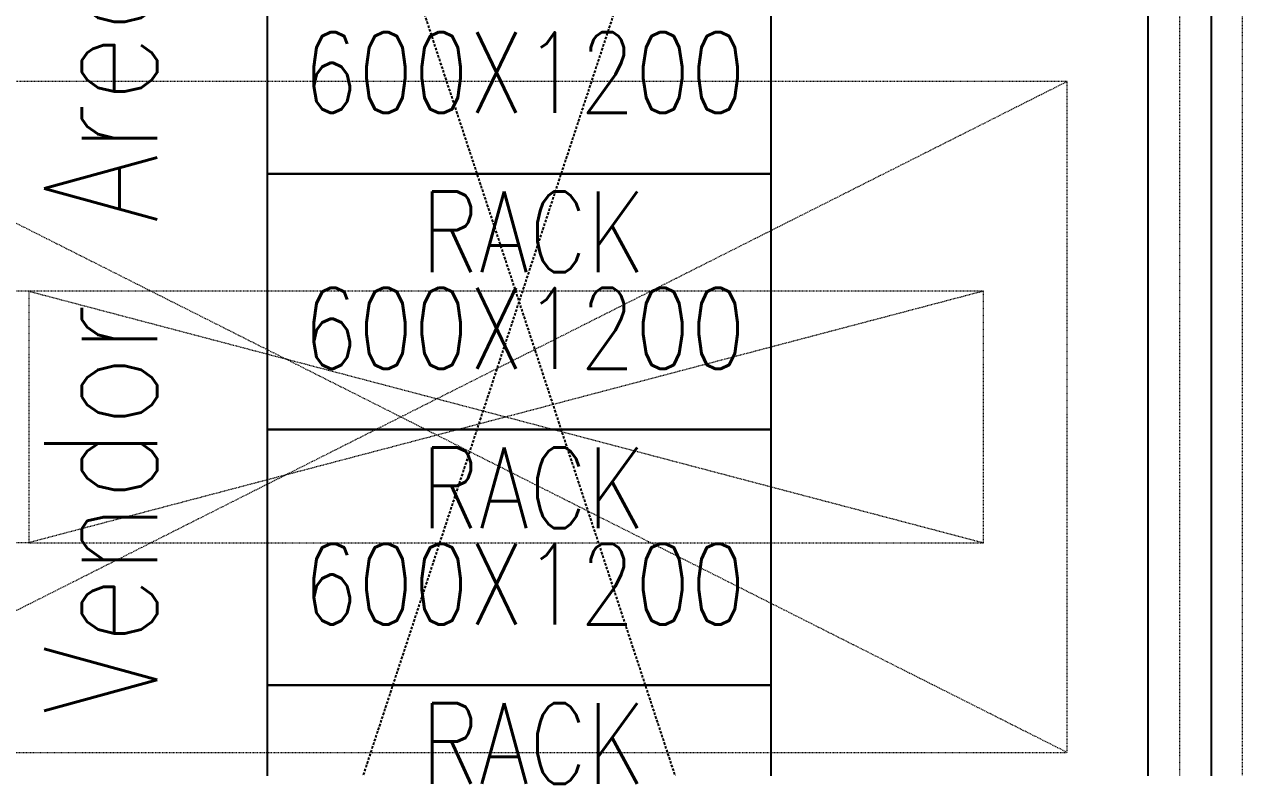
# Model space of a CAD drawing. Extents: x 225000 to 2157367, y 208400 to 840900.
# Drawn here: x 509146 to 512051, y 401366 to 403139 of the extents above; entities that cross this region are included whole.
import ezdxf

# ---------------------------------------------------------------- set-up
doc = ezdxf.new("R2010")
doc.units = 0
doc.header["$LTSCALE"] = 10
doc.linetypes.add('Data Center Layout_L20$0$HIDDENK1', pattern=[0.334, 0.167, -0.167])
doc.linetypes.add('XFDP20-DC-PH1$0$HIDDEN2', pattern=[0.1875, 0.125, -0.0625])
doc.layers.add('Data Center Layout_L20$0$ARC', color=252, linetype='Continuous', lineweight=0)
doc.layers.add('XFDP20-DC-PH1$0$A-EQ (PH1)', color=15, linetype='XFDP20-DC-PH1$0$HIDDEN2')
doc.layers.add('XFM2Q20-DC$0$RACK-DC1-600X1200', color=6, linetype='Continuous')
doc.styles.add('XFM2Q20-DC$0$XOL30-HVAC-EQ-L194205$0$Standard', font='txt.shx', dxfattribs={"width": 0.8, "bigfont": 'chineset.shx'})

# ---------------------------------------------------------------- blocks, each defined once
blk = doc.blocks.new('Data Center Layout_L20')
blk.add_lwpolyline([(511825.59, 209827.31), (511975.59, 209827.31), (511975.59, 199802.31), (511825.59, 199802.31)], close=True)
at = {"layer": 'Data Center Layout_L20$0$ARC', "linetype": 'Data Center Layout_L20$0$HIDDENK1'}
for p, q in [((512050.59, 201010.31), (512050.59, 203385.31)), ((511900.59, 201160.31), (511900.59, 203235.31)), ((508455.59, 203002.31), (511632.59, 201402.31)), ((511632.59, 203002.31), (508455.59, 201402.31)), ((509156.59, 202502.31), (507176.59, 202502.31)), ((511432.59, 202502.31), (509156.59, 201902.31)), ((509156.59, 202502.31), (511432.59, 201902.31)), ((509156.59, 201902.31), (507176.59, 201902.31))]:
    blk.add_line(p, q, dxfattribs=at)
for points in [[(511632.59, 203002.31), (508455.59, 203002.31), (508455.59, 201402.31), (511632.59, 201402.31)], [(511432.59, 202502.31), (509156.59, 202502.31), (509156.59, 201902.31), (511432.59, 201902.31)]]:
    blk.add_lwpolyline(points, close=True, dxfattribs=at)
blk = doc.blocks.new('XFDP20-DC-PH1')
at = {"layer": 'XFDP20-DC-PH1$0$A-EQ (PH1)', "ltscale": 5}
for p, q in [((510925.6, 200654.5, 0), (509725.6, 204302.3, 0)), ((510925.6, 204302.3, 0), (509725.6, 200654.5, 0))]:
    blk.add_line(p, q, dxfattribs=at)
at = {"layer": 'XFDP20-DC-PH1$0$A-EQ (PH1)', "ltscale": 5, "elevation": 0}
blk.add_lwpolyline([(509725.6, 200654.5), (509725.6, 204302.3), (510925.6, 204302.3), (510925.6, 200654.5)], close=True, dxfattribs=at)
blk = doc.blocks.new('XFM2Q20-DC')
at = {"layer": 'XFM2Q20-DC$0$RACK-DC1-600X1200', "elevation": 0}
for points in [[(509725.6, 202782.3), (509725.6, 203392.3), (510925.6, 203392.3), (510925.6, 202782.3)], [(509725.6, 202172.3), (509725.6, 202782.3), (510925.6, 202782.3), (510925.6, 202172.3)], [(509725.6, 201562.3), (509725.6, 202172.3), (510925.6, 202172.3), (510925.6, 201562.3)], [(509725.6, 200952.3), (509725.6, 201562.3), (510925.6, 201562.3), (510925.6, 200952.3)]]:
    blk.add_lwpolyline(points, close=True, dxfattribs=at)
at = {"color": 53, "style": 'XFM2Q20-DC$0$XOL30-HVAC-EQ-L194205$0$Standard', "width": 0.8}
blk.add_text('Vendor Area', height=269.575, rotation=90, dxfattribs=at).set_placement((509463, 201492.1, 0))
for s, p in [('600X1200', (509809.7, 202927.3, 0)), ('RACK', (510091.9, 202547.2, 0)), ('600X1200', (509809.7, 202317.3, 0)), ('RACK', (510091.9, 201937.2, 0)), ('600X1200', (509809.7, 201707.3, 0)), ('RACK', (510091.9, 201327.2, 0))]:
    blk.add_text(s, height=192.55, dxfattribs=at).set_placement(p)

msp = doc.modelspace()

# ---------------------------------------------------------------- block references
for name in ['Data Center Layout_L20', 'XFDP20-DC-PH1', 'XFM2Q20-DC']:
    msp.add_blockref(name, (0, 200000))

doc.saveas('drawing.dxf')
